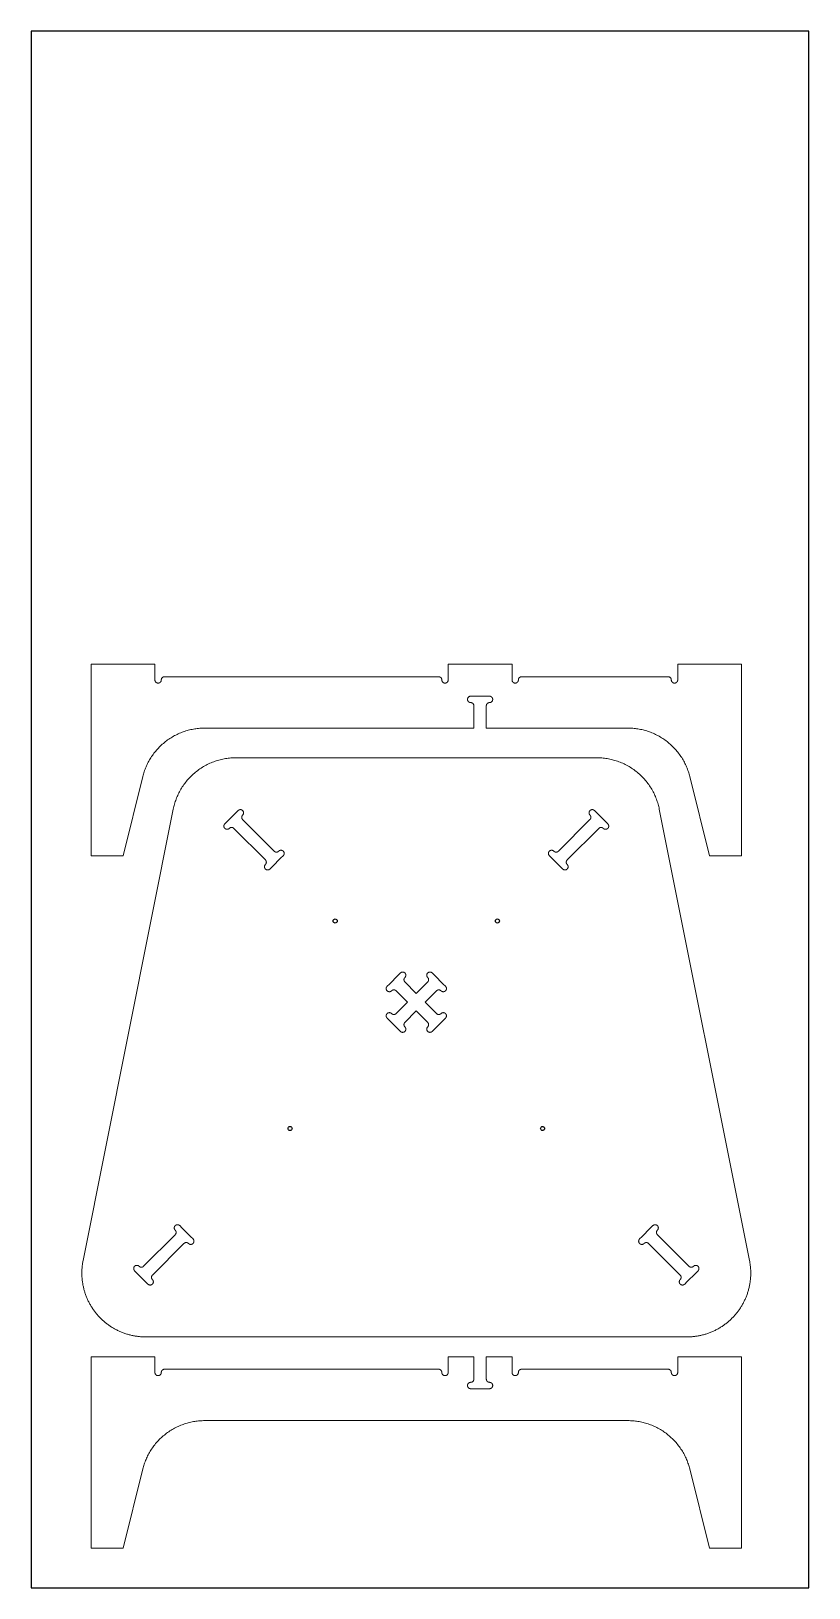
# Model space of a CAD drawing. Header units: inches. Extents: x 0 to 48, y 0 to 96.
import ezdxf

# ---------------------------------------------------------------- set-up
doc = ezdxf.new("R2010")
doc.units = ezdxf.units.IN
doc.header["$LTSCALE"] = 0.03937
doc.header["$MEASUREMENT"] = 0
for name, color, linetype in [('holes', 7, 'Continuous'), ('inside cuts', 7, 'Continuous'), ('outside cuts', 7, 'Continuous')]:
    doc.layers.add(name, color=color, linetype=linetype)

msp = doc.modelspace()

# ---------------------------------------------------------------- linework, layer by layer
at = {"color": 8}
msp.add_lwpolyline([(0, 0), (48, 0), (48, 96), (0, 96), (0, 0)], dxfattribs=at)
at = {"layer": 'holes', "color": 3}
for centre in [(18.765, 41.125), (28.78, 41.125), (15.981, 28.326), (31.564, 28.326)]:
    msp.add_circle(centre, 0.125, dxfattribs=at)
at = {"layer": 'inside cuts', "color": 4, "linetype": 'Continuous', "lineweight": 0}
for p, q in [((11.955, 47.114), (12.094, 47.253)), ((12.094, 47.253), (12.637, 47.796)), ((12.637, 47.796), (12.776, 47.935)), ((13.054, 47.378), (15.003, 45.429)), ((32.541, 45.429), (34.49, 47.378)), ((34.768, 47.935), (34.908, 47.796)), ((34.908, 47.796), (35.451, 47.253)), ((35.451, 47.253), (35.59, 47.114)), ((14.46, 44.887), (12.511, 46.835)), ((35.033, 46.835), (33.084, 44.887)), ((15.56, 45.151), (15.42, 45.012)), ((32.124, 45.012), (31.985, 45.151)), ((14.878, 44.469), (14.738, 44.33)), ((15.42, 45.012), (14.878, 44.469)), ((32.667, 44.469), (32.124, 45.012)), ((32.806, 44.33), (32.667, 44.469)), ((22.652, 37.781), (22.109, 37.238)), ((22.791, 37.92), (22.652, 37.781)), ((24.893, 37.781), (24.753, 37.92)), ((25.436, 37.238), (24.893, 37.781)), ((22.109, 37.238), (21.97, 37.099)), ((22.526, 36.82), (23.229, 36.117)), ((23.772, 36.66), (23.069, 37.363)), ((24.475, 37.363), (23.772, 36.66)), ((24.315, 36.117), (25.018, 36.82)), ((25.575, 37.099), (25.436, 37.238)), ((23.229, 36.117), (22.526, 35.414)), ((23.069, 34.872), (23.772, 35.575)), ((23.772, 35.575), (24.475, 34.872)), ((25.018, 35.414), (24.315, 36.117)), ((21.97, 35.136), (22.109, 34.997)), ((22.109, 34.997), (22.652, 34.454)), ((24.893, 34.454), (25.436, 34.997)), ((25.436, 34.997), (25.575, 35.136)), ((22.652, 34.454), (22.791, 34.315)), ((24.753, 34.315), (24.893, 34.454)), ((9.171, 22.337), (9.31, 22.198)), ((9.31, 22.198), (9.853, 21.655)), ((37.692, 21.655), (38.234, 22.198)), ((38.234, 22.198), (38.374, 22.337)), ((6.944, 19.832), (8.892, 21.78)), ((9.435, 21.238), (7.486, 19.289)), ((9.853, 21.655), (9.992, 21.516)), ((37.552, 21.516), (37.692, 21.655)), ((40.058, 19.289), (38.109, 21.238)), ((38.652, 21.78), (40.601, 19.832)), ((6.526, 19.414), (6.387, 19.553)), ((7.069, 18.871), (6.526, 19.414)), ((41.018, 19.414), (40.475, 18.871)), ((41.158, 19.553), (41.018, 19.414)), ((7.208, 18.732), (7.069, 18.871)), ((40.475, 18.871), (40.336, 18.732))]:
    msp.add_line(p, q, dxfattribs=at)
for points, weights in [([(11.955, 46.835), (11.815, 46.975), (11.955, 47.114)], [1, 0.707106781187, 1]), ([(12.776, 47.935), (12.915, 48.074), (13.054, 47.935)], [1, 0.707106781187, 1]), ([(13.054, 47.657), (12.915, 47.517), (13.054, 47.378)], [1, 0.707106781187, 1]), ([(13.054, 47.935), (13.193, 47.796), (13.054, 47.657)], [1, 0.707106781187, 1]), ([(34.49, 47.657), (34.351, 47.796), (34.49, 47.935)], [1, 0.707106781187, 1]), ([(34.49, 47.935), (34.629, 48.074), (34.768, 47.935)], [1, 0.707106781187, 1]), ([(34.49, 47.378), (34.629, 47.517), (34.49, 47.657)], [1, 0.707106781187, 1]), ([(35.59, 47.114), (35.729, 46.975), (35.59, 46.835)], [1, 0.707106781187, 1]), ([(12.233, 46.835), (12.094, 46.696), (11.955, 46.835)], [1, 0.707106781187, 1]), ([(12.511, 46.835), (12.372, 46.975), (12.233, 46.835)], [1, 0.707106781186, 1]), ([(35.311, 46.835), (35.172, 46.975), (35.033, 46.835)], [1, 0.707106781187, 1]), ([(35.59, 46.835), (35.451, 46.696), (35.311, 46.835)], [1, 0.707106781187, 1]), ([(15.003, 45.429), (15.142, 45.29), (15.281, 45.429)], [1, 0.707106781188, 1]), ([(15.281, 45.429), (15.42, 45.569), (15.56, 45.429)], [1, 0.707106781186, 1]), ([(15.56, 45.429), (15.699, 45.29), (15.56, 45.151)], [1, 0.707106781187, 1]), ([(31.985, 45.151), (31.845, 45.29), (31.985, 45.429)], [1, 0.707106781187, 1]), ([(31.985, 45.429), (32.124, 45.569), (32.263, 45.429)], [1, 0.707106781186, 1]), ([(32.263, 45.429), (32.402, 45.29), (32.541, 45.429)], [1, 0.707106781187, 1]), ([(14.46, 44.33), (14.321, 44.469), (14.46, 44.608)], [1, 0.707106781187, 1]), ([(14.46, 44.608), (14.599, 44.747), (14.46, 44.887)], [1, 0.707106781186, 1]), ([(14.738, 44.33), (14.599, 44.191), (14.46, 44.33)], [1, 0.707106781187, 1]), ([(33.084, 44.33), (32.945, 44.191), (32.806, 44.33)], [1, 0.707106781186, 1]), ([(33.084, 44.887), (32.945, 44.747), (33.084, 44.608)], [1, 0.707106781187, 1]), ([(33.084, 44.608), (33.223, 44.469), (33.084, 44.33)], [1, 0.707106781186, 1]), ([(23.069, 37.92), (22.93, 38.059), (22.791, 37.92)], [1, 0.707106781187, 1]), ([(23.069, 37.363), (22.93, 37.502), (23.069, 37.642)], [1, 0.707106781187, 1]), ([(23.069, 37.642), (23.208, 37.781), (23.069, 37.92)], [1, 0.707106781187, 1]), ([(24.475, 37.92), (24.336, 37.781), (24.475, 37.642)], [1, 0.707106781187, 1]), ([(24.753, 37.92), (24.614, 38.059), (24.475, 37.92)], [1, 0.707106781187, 1]), ([(24.475, 37.642), (24.614, 37.502), (24.475, 37.363)], [1, 0.707106781185, 1]), ([(21.97, 37.099), (21.83, 36.959), (21.97, 36.82)], [1, 0.707106781187, 1]), ([(21.97, 36.82), (22.109, 36.681), (22.248, 36.82)], [1, 0.707106781187, 1]), ([(22.248, 36.82), (22.387, 36.959), (22.526, 36.82)], [1, 0.707106781186, 1]), ([(25.018, 36.82), (25.157, 36.959), (25.296, 36.82)], [1, 0.707106781186, 1]), ([(25.296, 36.82), (25.436, 36.681), (25.575, 36.82)], [1, 0.707106781186, 1]), ([(25.575, 36.82), (25.714, 36.959), (25.575, 37.099)], [1, 0.707106781186, 1]), ([(21.97, 35.414), (21.83, 35.275), (21.97, 35.136)], [1, 0.707106781187, 1]), ([(22.248, 35.414), (22.109, 35.554), (21.97, 35.414)], [1, 0.707106781187, 1]), ([(22.526, 35.414), (22.387, 35.275), (22.248, 35.414)], [1, 0.707106781187, 1]), ([(23.069, 34.593), (22.93, 34.732), (23.069, 34.872)], [1, 0.707106781186, 1]), ([(23.069, 34.315), (23.208, 34.454), (23.069, 34.593)], [1, 0.707106781187, 1]), ([(24.475, 34.593), (24.336, 34.454), (24.475, 34.315)], [1, 0.707106781187, 1]), ([(24.475, 34.872), (24.614, 34.732), (24.475, 34.593)], [1, 0.707106781187, 1]), ([(25.296, 35.414), (25.157, 35.275), (25.018, 35.414)], [1, 0.707106781186, 1]), ([(25.575, 35.414), (25.436, 35.554), (25.296, 35.414)], [1, 0.707106781187, 1]), ([(25.575, 35.136), (25.714, 35.275), (25.575, 35.414)], [1, 0.707106781187, 1]), ([(22.791, 34.315), (22.93, 34.176), (23.069, 34.315)], [1, 0.707106781186, 1]), ([(24.475, 34.315), (24.614, 34.176), (24.753, 34.315)], [1, 0.707106781187, 1]), ([(8.892, 22.059), (8.753, 22.198), (8.892, 22.337)], [1, 0.707106781187, 1]), ([(8.892, 22.337), (9.031, 22.476), (9.171, 22.337)], [1, 0.707106781187, 1]), ([(38.374, 22.337), (38.513, 22.476), (38.652, 22.337)], [1, 0.707106781187, 1]), ([(38.652, 22.337), (38.791, 22.198), (38.652, 22.059)], [1, 0.707106781187, 1]), ([(8.892, 21.78), (9.031, 21.92), (8.892, 22.059)], [1, 0.707106781186, 1]), ([(9.714, 21.238), (9.574, 21.377), (9.435, 21.238)], [1, 0.707106781187, 1]), ([(9.992, 21.238), (9.853, 21.098), (9.714, 21.238)], [1, 0.707106781187, 1]), ([(9.992, 21.516), (10.131, 21.377), (9.992, 21.238)], [1, 0.707106781187, 1]), ([(37.552, 21.238), (37.413, 21.377), (37.552, 21.516)], [1, 0.707106781187, 1]), ([(37.831, 21.238), (37.692, 21.098), (37.552, 21.238)], [1, 0.707106781187, 1]), ([(38.109, 21.238), (37.97, 21.377), (37.831, 21.238)], [1, 0.707106781186, 1]), ([(38.652, 22.059), (38.513, 21.92), (38.652, 21.78)], [1, 0.707106781187, 1]), ([(6.387, 19.553), (6.248, 19.692), (6.387, 19.832)], [1, 0.707106781187, 1]), ([(6.387, 19.832), (6.526, 19.971), (6.665, 19.832)], [1, 0.707106781187, 1]), ([(6.665, 19.832), (6.804, 19.692), (6.944, 19.832)], [1, 0.707106781187, 1]), ([(7.486, 19.289), (7.347, 19.15), (7.486, 19.01)], [1, 0.707106781187, 1]), ([(40.058, 19.01), (40.197, 19.15), (40.058, 19.289)], [1, 0.707106781186, 1]), ([(40.601, 19.832), (40.74, 19.692), (40.879, 19.832)], [1, 0.707106781186, 1]), ([(40.879, 19.832), (41.018, 19.971), (41.158, 19.832)], [1, 0.707106781187, 1]), ([(41.158, 19.832), (41.297, 19.692), (41.158, 19.553)], [1, 0.707106781187, 1]), ([(7.486, 18.732), (7.347, 18.593), (7.208, 18.732)], [1, 0.707106781187, 1]), ([(7.486, 19.01), (7.626, 18.871), (7.486, 18.732)], [1, 0.707106781187, 1]), ([(40.058, 18.732), (39.919, 18.871), (40.058, 19.01)], [1, 0.707106781187, 1]), ([(40.336, 18.732), (40.197, 18.593), (40.058, 18.732)], [1, 0.707106781187, 1])]:
    msp.add_rational_spline(points, weights, degree=2, dxfattribs=at)
at = {"layer": 'outside cuts', "color": 1, "linetype": 'Continuous', "lineweight": 0}
for p, q in [((3.703, 45.145), (3.703, 56.956)), ((3.703, 56.956), (7.64, 56.956)), ((7.64, 56.956), (7.64, 56.188)), ((25.741, 56.188), (25.741, 56.956)), ((25.741, 56.956), (29.678, 56.956)), ((29.678, 56.956), (29.678, 56.188)), ((39.904, 56.188), (39.904, 56.956)), ((39.904, 56.956), (43.841, 56.956)), ((43.841, 56.956), (43.841, 45.145)), ((7.64, 56.188), (7.64, 55.991)), ((8.231, 56.188), (25.15, 56.188)), ((25.741, 55.991), (25.741, 56.188)), ((29.678, 56.188), (29.678, 55.991)), ((30.268, 56.188), (39.313, 56.188)), ((39.904, 55.991), (39.904, 56.188)), ((27.325, 54.987), (27.128, 54.987)), ((28.093, 54.987), (27.325, 54.987)), ((28.29, 54.987), (28.093, 54.987)), ((27.325, 54.396), (27.325, 53.019)), ((28.093, 53.019), (28.093, 54.396)), ((27.325, 53.019), (10.714, 53.019)), ((36.83, 53.019), (28.093, 53.019)), ((34.908, 51.19), (12.637, 51.19)), ((6.895, 50.036), (5.672, 45.145)), ((41.873, 45.145), (40.65, 50.036)), ((8.776, 48.025), (3.208, 20.186)), ((44.336, 20.186), (38.768, 48.025)), ((5.672, 45.145), (3.703, 45.145)), ((43.841, 45.145), (41.873, 45.145)), ((7.069, 15.477), (40.475, 15.477)), ((3.703, 2.439), (3.703, 14.25)), ((3.703, 14.25), (7.64, 14.25)), ((7.64, 14.25), (7.64, 13.482)), ((7.64, 13.482), (7.64, 13.285)), ((8.231, 13.482), (25.15, 13.482)), ((25.741, 13.482), (25.741, 14.25)), ((25.741, 14.25), (27.325, 14.25)), ((25.741, 13.285), (25.741, 13.482)), ((27.325, 14.25), (27.325, 12.872)), ((28.093, 12.872), (28.093, 14.25)), ((28.093, 14.25), (29.678, 14.25)), ((29.678, 14.25), (29.678, 13.482)), ((29.678, 13.482), (29.678, 13.285)), ((30.268, 13.482), (39.313, 13.482)), ((39.904, 13.482), (39.904, 14.25)), ((39.904, 14.25), (43.841, 14.25)), ((39.904, 13.285), (39.904, 13.482)), ((43.841, 14.25), (43.841, 2.439)), ((27.128, 12.281), (27.325, 12.281)), ((27.325, 12.281), (28.093, 12.281)), ((28.093, 12.281), (28.29, 12.281)), ((36.83, 10.313), (10.714, 10.313)), ((6.895, 7.331), (5.672, 2.439)), ((41.873, 2.439), (40.65, 7.331)), ((5.672, 2.439), (3.703, 2.439)), ((43.841, 2.439), (41.873, 2.439))]:
    msp.add_line(p, q, dxfattribs=at)
for points, weights in [([(7.64, 55.991), (7.64, 55.794), (7.837, 55.794)], [1, 0.707106781187, 1]), ([(7.837, 55.794), (8.034, 55.794), (8.034, 55.991)], [1, 0.707106781186, 1]), ([(8.034, 55.991), (8.034, 56.188), (8.231, 56.188)], [1, 0.707106781187, 1]), ([(25.15, 56.188), (25.347, 56.188), (25.347, 55.991)], [1, 0.707106781187, 1]), ([(25.347, 55.991), (25.347, 55.794), (25.544, 55.794)], [1, 0.707106781187, 1]), ([(25.544, 55.794), (25.741, 55.794), (25.741, 55.991)], [1, 0.707106781187, 1]), ([(29.678, 55.991), (29.678, 55.794), (29.875, 55.794)], [1, 0.707106781187, 1]), ([(29.875, 55.794), (30.071, 55.794), (30.071, 55.991)], [1, 0.707106781186, 1]), ([(30.071, 55.991), (30.071, 56.188), (30.268, 56.188)], [1, 0.707106781187, 1]), ([(39.313, 56.188), (39.51, 56.188), (39.51, 55.991)], [1, 0.707106781187, 1]), ([(39.51, 55.991), (39.51, 55.794), (39.707, 55.794)], [1, 0.707106781187, 1]), ([(39.707, 55.794), (39.904, 55.794), (39.904, 55.991)], [1, 0.707106781187, 1]), ([(27.128, 54.987), (26.932, 54.987), (26.932, 54.79)], [1, 0.707106781187, 1]), ([(26.932, 54.79), (26.932, 54.593), (27.128, 54.593)], [1, 0.707106781187, 1]), ([(28.487, 54.79), (28.487, 54.987), (28.29, 54.987)], [1, 0.707106781187, 1]), ([(28.29, 54.593), (28.487, 54.593), (28.487, 54.79)], [1, 0.707106781187, 1]), ([(27.128, 54.593), (27.325, 54.593), (27.325, 54.396)], [1, 0.707106781187, 1]), ([(28.093, 54.396), (28.093, 54.593), (28.29, 54.593)], [1, 0.707106781187, 1]), ([(10.714, 53.019), (7.64, 53.019), (6.895, 50.036)], [1, 0.788205438016, 1]), ([(40.65, 50.036), (39.904, 53.019), (36.83, 53.019)], [1, 0.788205438016, 1]), ([(12.637, 51.19), (9.409, 51.19), (8.776, 48.025)], [1, 0.773342141338, 1]), ([(38.768, 48.025), (38.135, 51.19), (34.908, 51.19)], [1, 0.773342141338, 1]), ([(8.034, 13.285), (8.034, 13.482), (8.231, 13.482)], [1, 0.707106781187, 1]), ([(25.15, 13.482), (25.347, 13.482), (25.347, 13.285)], [1, 0.707106781186, 1]), ([(30.071, 13.285), (30.071, 13.482), (30.268, 13.482)], [1, 0.707106781187, 1]), ([(39.313, 13.482), (39.51, 13.482), (39.51, 13.285)], [1, 0.707106781187, 1]), ([(7.64, 13.285), (7.64, 13.088), (7.837, 13.088)], [1, 0.707106781187, 1]), ([(7.837, 13.088), (8.034, 13.088), (8.034, 13.285)], [1, 0.707106781187, 1]), ([(25.347, 13.285), (25.347, 13.088), (25.544, 13.088)], [1, 0.707106781186, 1]), ([(25.544, 13.088), (25.741, 13.088), (25.741, 13.285)], [1, 0.707106781187, 1]), ([(27.128, 12.675), (26.932, 12.675), (26.932, 12.478)], [1, 0.707106781186, 1]), ([(27.325, 12.872), (27.325, 12.675), (27.128, 12.675)], [1, 0.707106781187, 1]), ([(28.29, 12.675), (28.093, 12.675), (28.093, 12.872)], [1, 0.707106781187, 1]), ([(28.487, 12.478), (28.487, 12.675), (28.29, 12.675)], [1, 0.707106781187, 1]), ([(29.678, 13.285), (29.678, 13.088), (29.875, 13.088)], [1, 0.707106781187, 1]), ([(29.875, 13.088), (30.071, 13.088), (30.071, 13.285)], [1, 0.707106781187, 1]), ([(39.51, 13.285), (39.51, 13.088), (39.707, 13.088)], [1, 0.707106781187, 1]), ([(39.707, 13.088), (39.904, 13.088), (39.904, 13.285)], [1, 0.707106781186, 1]), ([(26.932, 12.478), (26.932, 12.281), (27.128, 12.281)], [1, 0.707106781187, 1]), ([(28.29, 12.281), (28.487, 12.281), (28.487, 12.478)], [1, 0.707106781187, 1]), ([(10.714, 10.313), (7.64, 10.313), (6.895, 7.331)], [1, 0.788205438016, 1]), ([(40.65, 7.331), (39.904, 10.313), (36.83, 10.313)], [1, 0.788205438016, 1])]:
    msp.add_rational_spline(points, weights, degree=2, dxfattribs=at)
for points, knots in [([(3.208, 20.186), (2.843, 18.359), (4.024, 16.918), (5.206, 15.477), (7.069, 15.477)], [551.101707, 551.101707, 551.101707, 565.830745, 565.830745, 580.559784, 580.559784, 580.559784]), ([(40.475, 15.477), (42.339, 15.477), (43.52, 16.918), (44.701, 18.359), (44.336, 20.186)], [721.924571, 721.924571, 721.924571, 736.65361, 736.65361, 751.382648, 751.382648, 751.382648])]:
    msp.add_rational_spline(points, [1, 0.903877454527, 1, 0.903877454527, 1], degree=2, knots=knots, dxfattribs=at)

doc.saveas('drawing.dxf')
